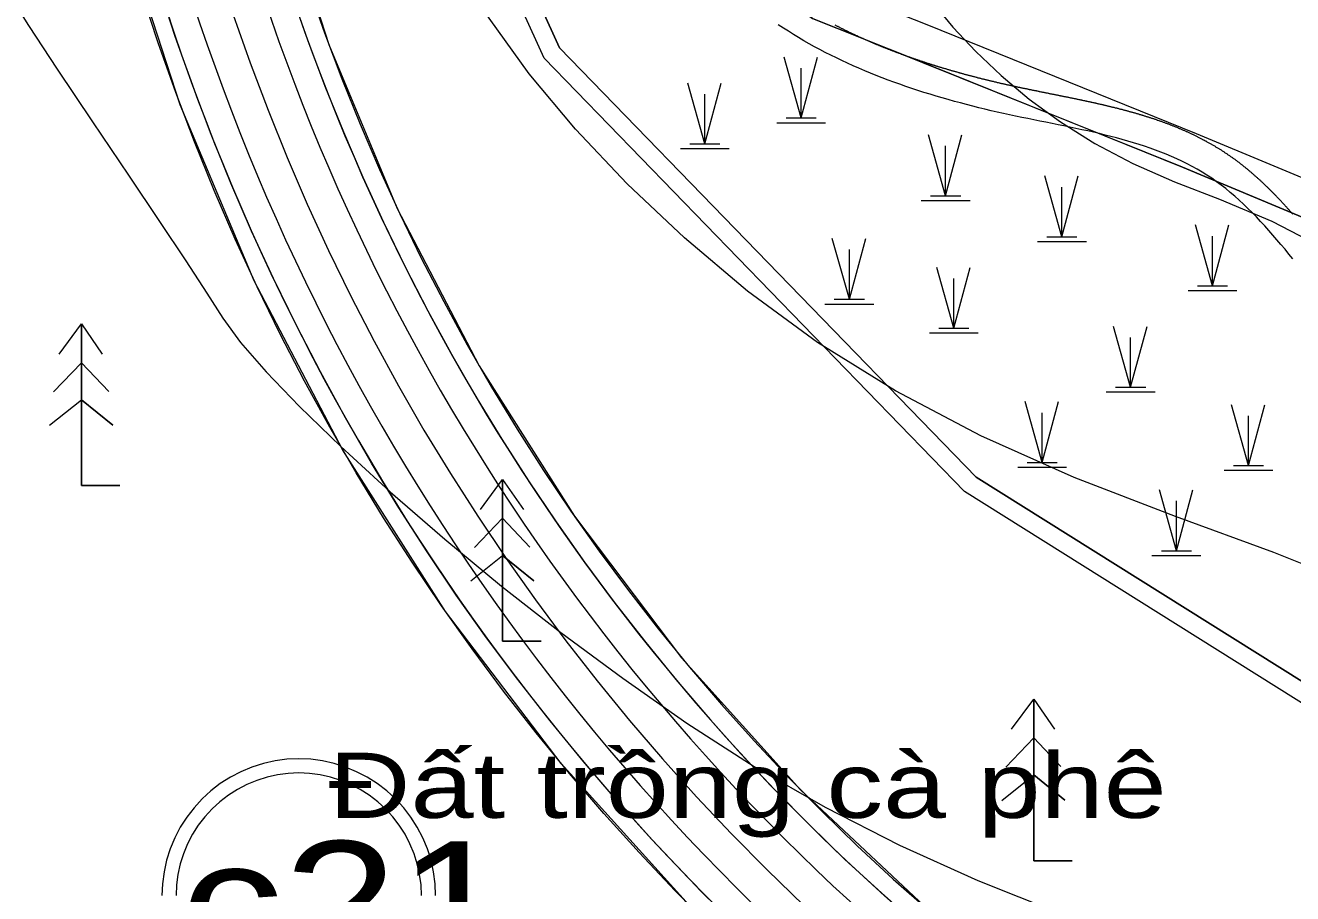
# Model space of a CAD drawing. Header units: metres. Extents: x 532950 to 537618, y 1849954 to 1853119.
# Drawn here: x 534419.4 to 534557.8, y 1851312.8 to 1851407.7 of the extents above; entities that cross this region are included whole.
import ezdxf

# ---------------------------------------------------------------- set-up
doc = ezdxf.new("R2010")
doc.units = ezdxf.units.M
doc.header["$LTSCALE"] = 3.1
for name, color, linetype, lineweight in [('11', 7, 'Continuous', 13), ('12', 7, 'Continuous', 13), ('26', 7, 'Continuous', 13), ('29', 7, 'Continuous', 13), ('4', 7, 'Continuous', 13), ('45', 7, 'Continuous', 13), ('52', 7, 'Continuous', 13), ('53', 7, 'Continuous', 13), ('55', 7, 'Continuous', 13), ('58', 7, 'Continuous', 13), ('9', 7, 'Continuous', 13)]:
    doc.layers.add(name, color=color, linetype=linetype, lineweight=lineweight)

msp = doc.modelspace()

# ---------------------------------------------------------------- linework, layer by layer
at = {"layer": '11'}
msp.add_lwpolyline([(534442.09, 1851408.87), (534443.93, 1851403.63), (534445.9, 1851398.43), (534447.98, 1851393.27), (534450.18, 1851388.17), (534452.49, 1851383.12), (534454.93, 1851378.12), (534457.48, 1851373.19), (534460.14, 1851368.31), (534462.92, 1851363.49), (534465.81, 1851358.75), (534468.8, 1851354.07), (534471.91, 1851349.46), (534475.12, 1851344.92), (534478.43, 1851340.46), (534481.85, 1851336.08), (534485.37, 1851331.77), (534488.99, 1851327.56), (534492.7, 1851323.42), (534496.51, 1851319.37), (534500.41, 1851315.42), (534504.4, 1851311.55)], dxfattribs=at)
at = {"layer": '12'}
for points in [[(534583.67, 1851318.06), (534521.97, 1851356.78), (534476.05, 1851404.12), (534454.42, 1851451.68)], [(534583.67, 1851318.06), (534521.97, 1851356.78), (534476.05, 1851404.12), (534454.42, 1851451.68)], [(534446.57, 1851424.1), (534452.52, 1851405.62), (534460.01, 1851387.71), (534468.97, 1851370.49), (534479.35, 1851354.08), (534491.07, 1851338.61), (534504.05, 1851324.17), (534518.2, 1851310.88)], [(534450.3, 1851411.94), (534452.06, 1851406.88), (534453.95, 1851401.87), (534455.95, 1851396.9), (534458.06, 1851391.97), (534460.29, 1851387.1), (534462.63, 1851382.28), (534465.08, 1851377.52), (534467.65, 1851372.82), (534470.32, 1851368.17), (534473.09, 1851363.59), (534475.98, 1851359.08), (534478.96, 1851354.63), (534482.05, 1851350.26), (534485.25, 1851345.95), (534488.54, 1851341.73), (534491.92, 1851337.58), (534495.41, 1851333.51), (534498.98, 1851329.52), (534502.65, 1851325.61), (534506.41, 1851321.8), (534510.25, 1851318.07), (534514.18, 1851314.43), (534518.2, 1851310.88)]]:
    msp.add_lwpolyline(points, dxfattribs=at)
at = {"layer": '26'}
for points in [[(534511.08, 1851406.17), (534511.01, 1851406.2), (534510.95, 1851406.23), (534510.88, 1851406.26), (534510.82, 1851406.28), (534510.75, 1851406.31), (534510.69, 1851406.34), (534510.62, 1851406.37), (534510.56, 1851406.4), (534510.49, 1851406.43), (534510.43, 1851406.46), (534510.36, 1851406.49), (534510.3, 1851406.52), (534510.23, 1851406.55), (534510.17, 1851406.58), (534510.11, 1851406.61), (534510.04, 1851406.64), (534509.98, 1851406.67), (534509.91, 1851406.7), (534509.85, 1851406.73), (534509.79, 1851406.76), (534509.72, 1851406.79), (534509.66, 1851406.82), (534509.59, 1851406.85), (534509.53, 1851406.88), (534509.47, 1851406.91), (534509.4, 1851406.94), (534509.34, 1851406.97), (534509.28, 1851407.01), (534509.21, 1851407.04), (534509.15, 1851407.07), (534509.09, 1851407.1), (534509.02, 1851407.13), (534508.96, 1851407.16), (534508.9, 1851407.19), (534508.83, 1851407.22), (534508.77, 1851407.25), (534508.71, 1851407.29), (534508.64, 1851407.32), (534508.58, 1851407.35), (534508.52, 1851407.38), (534508.46, 1851407.41), (534508.39, 1851407.44), (534508.33, 1851407.48), (534508.27, 1851407.51), (534508.21, 1851407.54), (534508.15, 1851407.57), (534508.08, 1851407.6), (534508.02, 1851407.64), (534507.96, 1851407.67), (534507.9, 1851407.7), (534507.84, 1851407.73)], [(534517.86, 1851403.58), (534517.79, 1851403.61), (534517.72, 1851403.63), (534517.65, 1851403.65), (534517.58, 1851403.68), (534517.51, 1851403.7), (534517.44, 1851403.72), (534517.38, 1851403.75), (534517.31, 1851403.77), (534517.24, 1851403.79), (534517.17, 1851403.81), (534517.1, 1851403.84), (534517.03, 1851403.86), (534516.96, 1851403.89), (534516.89, 1851403.91), (534516.82, 1851403.93), (534516.75, 1851403.96), (534516.68, 1851403.98), (534516.61, 1851404), (534516.54, 1851404.03), (534516.47, 1851404.05), (534516.4, 1851404.08), (534516.33, 1851404.1), (534516.26, 1851404.12), (534516.19, 1851404.15), (534516.13, 1851404.17), (534516.06, 1851404.2), (534515.99, 1851404.22), (534515.92, 1851404.25), (534515.85, 1851404.27), (534515.78, 1851404.29), (534515.71, 1851404.32), (534515.64, 1851404.34), (534515.57, 1851404.37), (534515.51, 1851404.39), (534515.44, 1851404.42), (534515.37, 1851404.44), (534515.3, 1851404.47), (534515.23, 1851404.49), (534515.16, 1851404.52), (534515.09, 1851404.54), (534515.03, 1851404.57), (534514.96, 1851404.59), (534514.89, 1851404.62), (534514.82, 1851404.64), (534514.75, 1851404.67), (534514.68, 1851404.7), (534514.62, 1851404.72), (534514.55, 1851404.75), (534514.48, 1851404.77), (534514.41, 1851404.8), (534514.34, 1851404.82), (534514.28, 1851404.85), (534514.21, 1851404.88), (534514.14, 1851404.9), (534514.07, 1851404.93), (534514.01, 1851404.95), (534513.94, 1851404.98), (534513.87, 1851405.01), (534513.8, 1851405.03), (534513.73, 1851405.06), (534513.67, 1851405.09), (534513.6, 1851405.11), (534513.53, 1851405.14), (534513.47, 1851405.17), (534513.4, 1851405.19), (534513.33, 1851405.22), (534513.26, 1851405.25), (534513.2, 1851405.27), (534513.13, 1851405.3), (534513.06, 1851405.33), (534513, 1851405.35), (534512.93, 1851405.38), (534512.86, 1851405.41), (534512.79, 1851405.44), (534512.73, 1851405.46), (534512.66, 1851405.49), (534512.59, 1851405.52), (534512.53, 1851405.55), (534512.46, 1851405.57), (534512.4, 1851405.6), (534512.33, 1851405.63), (534512.26, 1851405.66), (534512.2, 1851405.68), (534512.13, 1851405.71), (534512.06, 1851405.74), (534512, 1851405.77), (534511.93, 1851405.8), (534511.87, 1851405.83), (534511.8, 1851405.85), (534511.73, 1851405.88), (534511.67, 1851405.91), (534511.6, 1851405.94), (534511.54, 1851405.97), (534511.47, 1851406), (534511.4, 1851406.02), (534511.34, 1851406.05), (534511.27, 1851406.08), (534511.21, 1851406.11), (534511.14, 1851406.14), (534511.08, 1851406.17)], [(534524.98, 1851401.59), (534524.91, 1851401.61), (534524.83, 1851401.62), (534524.76, 1851401.64), (534524.69, 1851401.66), (534524.62, 1851401.68), (534524.55, 1851401.69), (534524.47, 1851401.71), (534524.4, 1851401.73), (534524.33, 1851401.75), (534524.26, 1851401.77), (534524.19, 1851401.78), (534524.12, 1851401.8), (534524.04, 1851401.82), (534523.97, 1851401.84), (534523.9, 1851401.85), (534523.83, 1851401.87), (534523.76, 1851401.89), (534523.69, 1851401.91), (534523.61, 1851401.93), (534523.54, 1851401.95), (534523.47, 1851401.96), (534523.4, 1851401.98), (534523.33, 1851402), (534523.26, 1851402.02), (534523.18, 1851402.04), (534523.11, 1851402.06), (534523.04, 1851402.07), (534522.97, 1851402.09), (534522.9, 1851402.11), (534522.83, 1851402.13), (534522.75, 1851402.15), (534522.68, 1851402.17), (534522.61, 1851402.19), (534522.54, 1851402.21), (534522.47, 1851402.23), (534522.4, 1851402.24), (534522.33, 1851402.26), (534522.25, 1851402.28), (534522.18, 1851402.3), (534522.11, 1851402.32), (534522.04, 1851402.34), (534521.97, 1851402.36), (534521.9, 1851402.38), (534521.83, 1851402.4), (534521.75, 1851402.42), (534521.68, 1851402.44), (534521.61, 1851402.46), (534521.54, 1851402.48), (534521.47, 1851402.5), (534521.4, 1851402.52), (534521.33, 1851402.54), (534521.26, 1851402.56), (534521.18, 1851402.58), (534521.11, 1851402.6), (534521.04, 1851402.62), (534520.97, 1851402.64), (534520.9, 1851402.66), (534520.83, 1851402.68), (534520.76, 1851402.7), (534520.69, 1851402.72), (534520.62, 1851402.74), (534520.54, 1851402.76), (534520.47, 1851402.78), (534520.4, 1851402.8), (534520.33, 1851402.82), (534520.26, 1851402.84), (534520.19, 1851402.86), (534520.12, 1851402.88), (534520.05, 1851402.91), (534519.98, 1851402.93), (534519.91, 1851402.95), (534519.84, 1851402.97), (534519.76, 1851402.99), (534519.69, 1851403.01), (534519.62, 1851403.03), (534519.55, 1851403.05), (534519.48, 1851403.08), (534519.41, 1851403.1), (534519.34, 1851403.12), (534519.27, 1851403.14), (534519.2, 1851403.16), (534519.13, 1851403.18), (534519.06, 1851403.21), (534518.99, 1851403.23), (534518.92, 1851403.25), (534518.85, 1851403.27), (534518.78, 1851403.29), (534518.71, 1851403.31), (534518.64, 1851403.34), (534518.57, 1851403.36), (534518.5, 1851403.38), (534518.43, 1851403.4), (534518.35, 1851403.43), (534518.28, 1851403.45), (534518.21, 1851403.47), (534518.14, 1851403.49), (534518.07, 1851403.52), (534518, 1851403.54), (534517.93, 1851403.56), (534517.86, 1851403.58)], [(534532.21, 1851400.05), (534532.13, 1851400.07), (534532.06, 1851400.08), (534531.99, 1851400.1), (534531.92, 1851400.11), (534531.84, 1851400.13), (534531.77, 1851400.14), (534531.7, 1851400.15), (534531.62, 1851400.17), (534531.55, 1851400.18), (534531.48, 1851400.2), (534531.41, 1851400.21), (534531.33, 1851400.23), (534531.26, 1851400.24), (534531.19, 1851400.26), (534531.12, 1851400.27), (534531.04, 1851400.29), (534530.97, 1851400.3), (534530.9, 1851400.32), (534530.82, 1851400.33), (534530.75, 1851400.34), (534530.68, 1851400.36), (534530.61, 1851400.37), (534530.53, 1851400.39), (534530.46, 1851400.4), (534530.39, 1851400.42), (534530.32, 1851400.43), (534530.24, 1851400.45), (534530.17, 1851400.46), (534530.1, 1851400.48), (534530.03, 1851400.49), (534529.95, 1851400.51), (534529.88, 1851400.52), (534529.81, 1851400.54), (534529.73, 1851400.55), (534529.66, 1851400.56), (534529.59, 1851400.58), (534529.52, 1851400.59), (534529.44, 1851400.61), (534529.37, 1851400.62), (534529.3, 1851400.64), (534529.23, 1851400.65), (534529.15, 1851400.67), (534529.08, 1851400.68), (534529.01, 1851400.7), (534528.94, 1851400.71), (534528.87, 1851400.73), (534528.79, 1851400.74), (534528.72, 1851400.76), (534528.65, 1851400.77), (534528.58, 1851400.79), (534528.5, 1851400.8), (534528.43, 1851400.82), (534528.36, 1851400.83), (534528.29, 1851400.85), (534528.21, 1851400.86), (534528.14, 1851400.88), (534528.07, 1851400.9), (534528, 1851400.91), (534527.93, 1851400.93), (534527.85, 1851400.94), (534527.78, 1851400.96), (534527.71, 1851400.97), (534527.64, 1851400.99), (534527.56, 1851401), (534527.49, 1851401.02), (534527.42, 1851401.03), (534527.35, 1851401.05), (534527.28, 1851401.07), (534527.2, 1851401.08), (534527.13, 1851401.1), (534527.06, 1851401.11), (534526.99, 1851401.13), (534526.92, 1851401.14), (534526.84, 1851401.16), (534526.77, 1851401.18), (534526.7, 1851401.19), (534526.63, 1851401.21), (534526.56, 1851401.22), (534526.48, 1851401.24), (534526.41, 1851401.26), (534526.34, 1851401.27), (534526.27, 1851401.29), (534526.2, 1851401.31), (534526.13, 1851401.32), (534526.05, 1851401.34), (534525.98, 1851401.35), (534525.91, 1851401.37), (534525.84, 1851401.39), (534525.77, 1851401.4), (534525.69, 1851401.42), (534525.62, 1851401.44), (534525.55, 1851401.45), (534525.48, 1851401.47), (534525.41, 1851401.49), (534525.34, 1851401.5), (534525.26, 1851401.52), (534525.19, 1851401.54), (534525.12, 1851401.56), (534525.05, 1851401.57), (534524.98, 1851401.59)], [(534539.48, 1851398.42), (534539.41, 1851398.44), (534539.33, 1851398.46), (534539.26, 1851398.48), (534539.19, 1851398.5), (534539.12, 1851398.52), (534539.04, 1851398.53), (534538.97, 1851398.55), (534538.9, 1851398.57), (534538.83, 1851398.59), (534538.75, 1851398.61), (534538.68, 1851398.63), (534538.61, 1851398.65), (534538.54, 1851398.66), (534538.46, 1851398.68), (534538.39, 1851398.7), (534538.32, 1851398.72), (534538.25, 1851398.74), (534538.18, 1851398.75), (534538.1, 1851398.77), (534538.03, 1851398.79), (534537.96, 1851398.81), (534537.88, 1851398.82), (534537.81, 1851398.84), (534537.74, 1851398.86), (534537.67, 1851398.88), (534537.59, 1851398.89), (534537.52, 1851398.91), (534537.45, 1851398.93), (534537.38, 1851398.95), (534537.3, 1851398.96), (534537.23, 1851398.98), (534537.16, 1851399), (534537.09, 1851399.01), (534537.01, 1851399.03), (534536.94, 1851399.05), (534536.87, 1851399.06), (534536.8, 1851399.08), (534536.72, 1851399.1), (534536.65, 1851399.11), (534536.58, 1851399.13), (534536.5, 1851399.15), (534536.43, 1851399.16), (534536.36, 1851399.18), (534536.29, 1851399.2), (534536.21, 1851399.21), (534536.14, 1851399.23), (534536.07, 1851399.25), (534536, 1851399.26), (534535.92, 1851399.28), (534535.85, 1851399.29), (534535.78, 1851399.31), (534535.7, 1851399.33), (534535.63, 1851399.34), (534535.56, 1851399.36), (534535.49, 1851399.37), (534535.41, 1851399.39), (534535.34, 1851399.4), (534535.27, 1851399.42), (534535.19, 1851399.44), (534535.12, 1851399.45), (534535.05, 1851399.47), (534534.98, 1851399.48), (534534.9, 1851399.5), (534534.83, 1851399.51), (534534.76, 1851399.53), (534534.68, 1851399.54), (534534.61, 1851399.56), (534534.54, 1851399.57), (534534.47, 1851399.59), (534534.39, 1851399.6), (534534.32, 1851399.62), (534534.25, 1851399.64), (534534.17, 1851399.65), (534534.1, 1851399.67), (534534.03, 1851399.68), (534533.96, 1851399.7), (534533.88, 1851399.71), (534533.81, 1851399.73), (534533.74, 1851399.74), (534533.66, 1851399.76), (534533.59, 1851399.77), (534533.52, 1851399.79), (534533.45, 1851399.8), (534533.37, 1851399.82), (534533.3, 1851399.83), (534533.23, 1851399.85), (534533.15, 1851399.86), (534533.08, 1851399.88), (534533.01, 1851399.89), (534532.94, 1851399.9), (534532.86, 1851399.92), (534532.79, 1851399.93), (534532.72, 1851399.95), (534532.64, 1851399.96), (534532.57, 1851399.98), (534532.5, 1851399.99), (534532.43, 1851400.01), (534532.35, 1851400.02), (534532.28, 1851400.04), (534532.21, 1851400.05)], [(534546.57, 1851395.93), (534546.5, 1851395.96), (534546.43, 1851395.99), (534546.36, 1851396.03), (534546.29, 1851396.06), (534546.22, 1851396.09), (534546.16, 1851396.12), (534546.09, 1851396.15), (534546.02, 1851396.18), (534545.95, 1851396.21), (534545.88, 1851396.24), (534545.81, 1851396.27), (534545.74, 1851396.3), (534545.67, 1851396.33), (534545.6, 1851396.36), (534545.53, 1851396.39), (534545.46, 1851396.42), (534545.39, 1851396.45), (534545.32, 1851396.48), (534545.25, 1851396.51), (534545.18, 1851396.54), (534545.11, 1851396.57), (534545.04, 1851396.59), (534544.97, 1851396.62), (534544.9, 1851396.65), (534544.83, 1851396.68), (534544.76, 1851396.71), (534544.69, 1851396.74), (534544.62, 1851396.76), (534544.55, 1851396.79), (534544.48, 1851396.82), (534544.41, 1851396.84), (534544.34, 1851396.87), (534544.27, 1851396.9), (534544.2, 1851396.93), (534544.13, 1851396.95), (534544.05, 1851396.98), (534543.98, 1851397), (534543.91, 1851397.03), (534543.84, 1851397.06), (534543.77, 1851397.08), (534543.7, 1851397.11), (534543.63, 1851397.13), (534543.56, 1851397.16), (534543.49, 1851397.19), (534543.42, 1851397.21), (534543.35, 1851397.24), (534543.28, 1851397.26), (534543.21, 1851397.29), (534543.13, 1851397.31), (534543.06, 1851397.33), (534542.99, 1851397.36), (534542.92, 1851397.38), (534542.85, 1851397.41), (534542.78, 1851397.43), (534542.71, 1851397.46), (534542.64, 1851397.48), (534542.56, 1851397.5), (534542.49, 1851397.53), (534542.42, 1851397.55), (534542.35, 1851397.57), (534542.28, 1851397.6), (534542.21, 1851397.62), (534542.14, 1851397.64), (534542.07, 1851397.67), (534541.99, 1851397.69), (534541.92, 1851397.71), (534541.85, 1851397.73), (534541.78, 1851397.76), (534541.71, 1851397.78), (534541.64, 1851397.8), (534541.56, 1851397.82), (534541.49, 1851397.85), (534541.42, 1851397.87), (534541.35, 1851397.89), (534541.28, 1851397.91), (534541.21, 1851397.93), (534541.13, 1851397.95), (534541.06, 1851397.98), (534540.99, 1851398), (534540.92, 1851398.02), (534540.85, 1851398.04), (534540.77, 1851398.06), (534540.7, 1851398.08), (534540.63, 1851398.1), (534540.56, 1851398.12), (534540.49, 1851398.14), (534540.41, 1851398.16), (534540.34, 1851398.18), (534540.27, 1851398.2), (534540.2, 1851398.22), (534540.13, 1851398.24), (534540.05, 1851398.26), (534539.98, 1851398.28), (534539.91, 1851398.3), (534539.84, 1851398.32), (534539.77, 1851398.34), (534539.69, 1851398.36), (534539.62, 1851398.38), (534539.55, 1851398.4), (534539.48, 1851398.42)], [(534553.12, 1851391.77), (534553.06, 1851391.82), (534553, 1851391.87), (534552.94, 1851391.92), (534552.88, 1851391.97), (534552.82, 1851392.02), (534552.76, 1851392.07), (534552.7, 1851392.12), (534552.64, 1851392.17), (534552.58, 1851392.22), (534552.51, 1851392.27), (534552.45, 1851392.32), (534552.39, 1851392.37), (534552.33, 1851392.42), (534552.27, 1851392.46), (534552.2, 1851392.51), (534552.14, 1851392.56), (534552.08, 1851392.61), (534552.02, 1851392.66), (534551.96, 1851392.71), (534551.89, 1851392.75), (534551.83, 1851392.8), (534551.77, 1851392.85), (534551.7, 1851392.9), (534551.64, 1851392.94), (534551.58, 1851392.99), (534551.51, 1851393.04), (534551.45, 1851393.08), (534551.38, 1851393.13), (534551.32, 1851393.18), (534551.26, 1851393.22), (534551.19, 1851393.27), (534551.13, 1851393.31), (534551.06, 1851393.36), (534551, 1851393.4), (534550.93, 1851393.45), (534550.87, 1851393.49), (534550.8, 1851393.54), (534550.74, 1851393.58), (534550.67, 1851393.63), (534550.61, 1851393.67), (534550.54, 1851393.71), (534550.48, 1851393.76), (534550.41, 1851393.8), (534550.35, 1851393.84), (534550.28, 1851393.89), (534550.22, 1851393.93), (534550.15, 1851393.97), (534550.09, 1851394.01), (534550.02, 1851394.06), (534549.95, 1851394.1), (534549.89, 1851394.14), (534549.82, 1851394.18), (534549.76, 1851394.22), (534549.69, 1851394.26), (534549.62, 1851394.3), (534549.56, 1851394.34), (534549.49, 1851394.38), (534549.42, 1851394.42), (534549.36, 1851394.46), (534549.29, 1851394.5), (534549.22, 1851394.54), (534549.16, 1851394.58), (534549.09, 1851394.62), (534549.02, 1851394.66), (534548.96, 1851394.7), (534548.89, 1851394.74), (534548.82, 1851394.78), (534548.75, 1851394.81), (534548.69, 1851394.85), (534548.62, 1851394.89), (534548.55, 1851394.93), (534548.48, 1851394.96), (534548.42, 1851395), (534548.35, 1851395.04), (534548.28, 1851395.07), (534548.21, 1851395.11), (534548.15, 1851395.15), (534548.08, 1851395.18), (534548.01, 1851395.22), (534547.94, 1851395.25), (534547.87, 1851395.29), (534547.81, 1851395.33), (534547.74, 1851395.36), (534547.67, 1851395.4), (534547.6, 1851395.43), (534547.53, 1851395.46), (534547.46, 1851395.5), (534547.4, 1851395.53), (534547.33, 1851395.57), (534547.26, 1851395.6), (534547.19, 1851395.64), (534547.12, 1851395.67), (534547.05, 1851395.7), (534546.98, 1851395.74), (534546.92, 1851395.77), (534546.85, 1851395.8), (534546.78, 1851395.83), (534546.71, 1851395.87), (534546.64, 1851395.9), (534546.57, 1851395.93)], [(534557.82, 1851387.07), (534557.77, 1851387.13), (534557.72, 1851387.19), (534557.67, 1851387.25), (534557.62, 1851387.31), (534557.57, 1851387.36), (534557.51, 1851387.42), (534557.46, 1851387.48), (534557.41, 1851387.54), (534557.36, 1851387.6), (534557.31, 1851387.65), (534557.25, 1851387.71), (534557.2, 1851387.77), (534557.15, 1851387.83), (534557.1, 1851387.89), (534557.04, 1851387.94), (534556.99, 1851388), (534556.94, 1851388.06), (534556.89, 1851388.12), (534556.83, 1851388.17), (534556.78, 1851388.23), (534556.73, 1851388.29), (534556.67, 1851388.35), (534556.62, 1851388.4), (534556.57, 1851388.46), (534556.51, 1851388.52), (534556.46, 1851388.57), (534556.41, 1851388.63), (534556.35, 1851388.69), (534556.3, 1851388.74), (534556.25, 1851388.8), (534556.19, 1851388.86), (534556.14, 1851388.91), (534556.08, 1851388.97), (534556.03, 1851389.03), (534555.97, 1851389.08), (534555.92, 1851389.14), (534555.87, 1851389.2), (534555.81, 1851389.25), (534555.76, 1851389.31), (534555.7, 1851389.36), (534555.65, 1851389.42), (534555.59, 1851389.47), (534555.54, 1851389.53), (534555.48, 1851389.59), (534555.43, 1851389.64), (534555.37, 1851389.7), (534555.31, 1851389.75), (534555.26, 1851389.81), (534555.2, 1851389.86), (534555.15, 1851389.92), (534555.09, 1851389.97), (534555.04, 1851390.03), (534554.98, 1851390.08), (534554.92, 1851390.14), (534554.87, 1851390.19), (534554.81, 1851390.24), (534554.75, 1851390.3), (534554.7, 1851390.35), (534554.64, 1851390.41), (534554.58, 1851390.46), (534554.53, 1851390.51), (534554.47, 1851390.57), (534554.41, 1851390.62), (534554.35, 1851390.67), (534554.3, 1851390.73), (534554.24, 1851390.78), (534554.18, 1851390.83), (534554.12, 1851390.89), (534554.07, 1851390.94), (534554.01, 1851390.99), (534553.95, 1851391.05), (534553.89, 1851391.1), (534553.83, 1851391.15), (534553.77, 1851391.2), (534553.72, 1851391.25), (534553.66, 1851391.31), (534553.6, 1851391.36), (534553.54, 1851391.41), (534553.48, 1851391.46), (534553.42, 1851391.51), (534553.36, 1851391.56), (534553.3, 1851391.62), (534553.24, 1851391.67), (534553.18, 1851391.72), (534553.12, 1851391.77)]]:
    msp.add_lwpolyline(points, dxfattribs=at)
at = {"layer": '29'}
for points in [[(534491.88, 1851311.58), (534477.9, 1851327.07), (534465.26, 1851343.68), (534454.07, 1851361.29), (534444.39, 1851379.78), (534436.31, 1851399.02), (534429.86, 1851418.87), (534425.11, 1851439.19), (534416.18, 1851473.56)], [(534494.42, 1851309.04), (534490.37, 1851313.13), (534486.42, 1851317.32), (534482.57, 1851321.6), (534478.82, 1851325.97), (534475.17, 1851330.42), (534471.62, 1851334.96), (534468.18, 1851339.58), (534464.85, 1851344.27), (534461.63, 1851349.05), (534458.52, 1851353.89), (534455.52, 1851358.81), (534452.64, 1851363.79), (534449.88, 1851368.85), (534447.23, 1851373.96), (534444.7, 1851379.13), (534442.29, 1851384.36), (534440.01, 1851389.65), (534437.85, 1851394.99), (534435.81, 1851400.37), (534433.9, 1851405.8), (534432.11, 1851411.28)]]:
    msp.add_lwpolyline(points, dxfattribs=at)
at = {"layer": '4'}
for points in [[(534511.08, 1851406.17), (534511.01, 1851406.2), (534510.95, 1851406.23), (534510.88, 1851406.26), (534510.82, 1851406.28), (534510.75, 1851406.31), (534510.69, 1851406.34), (534510.62, 1851406.37), (534510.56, 1851406.4), (534510.49, 1851406.43), (534510.43, 1851406.46), (534510.36, 1851406.49), (534510.3, 1851406.52), (534510.23, 1851406.55), (534510.17, 1851406.58), (534510.11, 1851406.61), (534510.04, 1851406.64), (534509.98, 1851406.67), (534509.91, 1851406.7), (534509.85, 1851406.73), (534509.79, 1851406.76), (534509.72, 1851406.79), (534509.66, 1851406.82), (534509.59, 1851406.85), (534509.53, 1851406.88), (534509.47, 1851406.91), (534509.4, 1851406.94), (534509.34, 1851406.97), (534509.28, 1851407.01), (534509.21, 1851407.04), (534509.15, 1851407.07), (534509.09, 1851407.1), (534509.02, 1851407.13), (534508.96, 1851407.16), (534508.9, 1851407.19), (534508.83, 1851407.22), (534508.77, 1851407.25), (534508.71, 1851407.29), (534508.64, 1851407.32), (534508.58, 1851407.35), (534508.52, 1851407.38), (534508.46, 1851407.41), (534508.39, 1851407.44), (534508.33, 1851407.48), (534508.27, 1851407.51), (534508.21, 1851407.54), (534508.15, 1851407.57), (534508.08, 1851407.6), (534508.02, 1851407.64), (534507.96, 1851407.67), (534507.9, 1851407.7), (534507.84, 1851407.73)], [(534517.86, 1851403.58), (534517.79, 1851403.61), (534517.72, 1851403.63), (534517.65, 1851403.65), (534517.58, 1851403.68), (534517.51, 1851403.7), (534517.44, 1851403.72), (534517.38, 1851403.75), (534517.31, 1851403.77), (534517.24, 1851403.79), (534517.17, 1851403.81), (534517.1, 1851403.84), (534517.03, 1851403.86), (534516.96, 1851403.89), (534516.89, 1851403.91), (534516.82, 1851403.93), (534516.75, 1851403.96), (534516.68, 1851403.98), (534516.61, 1851404), (534516.54, 1851404.03), (534516.47, 1851404.05), (534516.4, 1851404.08), (534516.33, 1851404.1), (534516.26, 1851404.12), (534516.19, 1851404.15), (534516.13, 1851404.17), (534516.06, 1851404.2), (534515.99, 1851404.22), (534515.92, 1851404.25), (534515.85, 1851404.27), (534515.78, 1851404.29), (534515.71, 1851404.32), (534515.64, 1851404.34), (534515.57, 1851404.37), (534515.51, 1851404.39), (534515.44, 1851404.42), (534515.37, 1851404.44), (534515.3, 1851404.47), (534515.23, 1851404.49), (534515.16, 1851404.52), (534515.09, 1851404.54), (534515.03, 1851404.57), (534514.96, 1851404.59), (534514.89, 1851404.62), (534514.82, 1851404.64), (534514.75, 1851404.67), (534514.68, 1851404.7), (534514.62, 1851404.72), (534514.55, 1851404.75), (534514.48, 1851404.77), (534514.41, 1851404.8), (534514.34, 1851404.82), (534514.28, 1851404.85), (534514.21, 1851404.88), (534514.14, 1851404.9), (534514.07, 1851404.93), (534514.01, 1851404.95), (534513.94, 1851404.98), (534513.87, 1851405.01), (534513.8, 1851405.03), (534513.73, 1851405.06), (534513.67, 1851405.09), (534513.6, 1851405.11), (534513.53, 1851405.14), (534513.47, 1851405.17), (534513.4, 1851405.19), (534513.33, 1851405.22), (534513.26, 1851405.25), (534513.2, 1851405.27), (534513.13, 1851405.3), (534513.06, 1851405.33), (534513, 1851405.35), (534512.93, 1851405.38), (534512.86, 1851405.41), (534512.79, 1851405.44), (534512.73, 1851405.46), (534512.66, 1851405.49), (534512.59, 1851405.52), (534512.53, 1851405.55), (534512.46, 1851405.57), (534512.4, 1851405.6), (534512.33, 1851405.63), (534512.26, 1851405.66), (534512.2, 1851405.68), (534512.13, 1851405.71), (534512.06, 1851405.74), (534512, 1851405.77), (534511.93, 1851405.8), (534511.87, 1851405.83), (534511.8, 1851405.85), (534511.73, 1851405.88), (534511.67, 1851405.91), (534511.6, 1851405.94), (534511.54, 1851405.97), (534511.47, 1851406), (534511.4, 1851406.02), (534511.34, 1851406.05), (534511.27, 1851406.08), (534511.21, 1851406.11), (534511.14, 1851406.14), (534511.08, 1851406.17)], [(534524.98, 1851401.59), (534524.91, 1851401.61), (534524.83, 1851401.62), (534524.76, 1851401.64), (534524.69, 1851401.66), (534524.62, 1851401.68), (534524.55, 1851401.69), (534524.47, 1851401.71), (534524.4, 1851401.73), (534524.33, 1851401.75), (534524.26, 1851401.77), (534524.19, 1851401.78), (534524.12, 1851401.8), (534524.04, 1851401.82), (534523.97, 1851401.84), (534523.9, 1851401.85), (534523.83, 1851401.87), (534523.76, 1851401.89), (534523.69, 1851401.91), (534523.61, 1851401.93), (534523.54, 1851401.95), (534523.47, 1851401.96), (534523.4, 1851401.98), (534523.33, 1851402), (534523.26, 1851402.02), (534523.18, 1851402.04), (534523.11, 1851402.06), (534523.04, 1851402.07), (534522.97, 1851402.09), (534522.9, 1851402.11), (534522.83, 1851402.13), (534522.75, 1851402.15), (534522.68, 1851402.17), (534522.61, 1851402.19), (534522.54, 1851402.21), (534522.47, 1851402.23), (534522.4, 1851402.24), (534522.33, 1851402.26), (534522.25, 1851402.28), (534522.18, 1851402.3), (534522.11, 1851402.32), (534522.04, 1851402.34), (534521.97, 1851402.36), (534521.9, 1851402.38), (534521.83, 1851402.4), (534521.75, 1851402.42), (534521.68, 1851402.44), (534521.61, 1851402.46), (534521.54, 1851402.48), (534521.47, 1851402.5), (534521.4, 1851402.52), (534521.33, 1851402.54), (534521.26, 1851402.56), (534521.18, 1851402.58), (534521.11, 1851402.6), (534521.04, 1851402.62), (534520.97, 1851402.64), (534520.9, 1851402.66), (534520.83, 1851402.68), (534520.76, 1851402.7), (534520.69, 1851402.72), (534520.62, 1851402.74), (534520.54, 1851402.76), (534520.47, 1851402.78), (534520.4, 1851402.8), (534520.33, 1851402.82), (534520.26, 1851402.84), (534520.19, 1851402.86), (534520.12, 1851402.88), (534520.05, 1851402.91), (534519.98, 1851402.93), (534519.91, 1851402.95), (534519.84, 1851402.97), (534519.76, 1851402.99), (534519.69, 1851403.01), (534519.62, 1851403.03), (534519.55, 1851403.05), (534519.48, 1851403.08), (534519.41, 1851403.1), (534519.34, 1851403.12), (534519.27, 1851403.14), (534519.2, 1851403.16), (534519.13, 1851403.18), (534519.06, 1851403.21), (534518.99, 1851403.23), (534518.92, 1851403.25), (534518.85, 1851403.27), (534518.78, 1851403.29), (534518.71, 1851403.31), (534518.64, 1851403.34), (534518.57, 1851403.36), (534518.5, 1851403.38), (534518.43, 1851403.4), (534518.35, 1851403.43), (534518.28, 1851403.45), (534518.21, 1851403.47), (534518.14, 1851403.49), (534518.07, 1851403.52), (534518, 1851403.54), (534517.93, 1851403.56), (534517.86, 1851403.58)], [(534532.21, 1851400.05), (534532.13, 1851400.07), (534532.06, 1851400.08), (534531.99, 1851400.1), (534531.92, 1851400.11), (534531.84, 1851400.13), (534531.77, 1851400.14), (534531.7, 1851400.15), (534531.62, 1851400.17), (534531.55, 1851400.18), (534531.48, 1851400.2), (534531.41, 1851400.21), (534531.33, 1851400.23), (534531.26, 1851400.24), (534531.19, 1851400.26), (534531.12, 1851400.27), (534531.04, 1851400.29), (534530.97, 1851400.3), (534530.9, 1851400.32), (534530.82, 1851400.33), (534530.75, 1851400.34), (534530.68, 1851400.36), (534530.61, 1851400.37), (534530.53, 1851400.39), (534530.46, 1851400.4), (534530.39, 1851400.42), (534530.32, 1851400.43), (534530.24, 1851400.45), (534530.17, 1851400.46), (534530.1, 1851400.48), (534530.03, 1851400.49), (534529.95, 1851400.51), (534529.88, 1851400.52), (534529.81, 1851400.54), (534529.73, 1851400.55), (534529.66, 1851400.56), (534529.59, 1851400.58), (534529.52, 1851400.59), (534529.44, 1851400.61), (534529.37, 1851400.62), (534529.3, 1851400.64), (534529.23, 1851400.65), (534529.15, 1851400.67), (534529.08, 1851400.68), (534529.01, 1851400.7), (534528.94, 1851400.71), (534528.87, 1851400.73), (534528.79, 1851400.74), (534528.72, 1851400.76), (534528.65, 1851400.77), (534528.58, 1851400.79), (534528.5, 1851400.8), (534528.43, 1851400.82), (534528.36, 1851400.83), (534528.29, 1851400.85), (534528.21, 1851400.86), (534528.14, 1851400.88), (534528.07, 1851400.9), (534528, 1851400.91), (534527.93, 1851400.93), (534527.85, 1851400.94), (534527.78, 1851400.96), (534527.71, 1851400.97), (534527.64, 1851400.99), (534527.56, 1851401), (534527.49, 1851401.02), (534527.42, 1851401.03), (534527.35, 1851401.05), (534527.28, 1851401.07), (534527.2, 1851401.08), (534527.13, 1851401.1), (534527.06, 1851401.11), (534526.99, 1851401.13), (534526.92, 1851401.14), (534526.84, 1851401.16), (534526.77, 1851401.18), (534526.7, 1851401.19), (534526.63, 1851401.21), (534526.56, 1851401.22), (534526.48, 1851401.24), (534526.41, 1851401.26), (534526.34, 1851401.27), (534526.27, 1851401.29), (534526.2, 1851401.31), (534526.13, 1851401.32), (534526.05, 1851401.34), (534525.98, 1851401.35), (534525.91, 1851401.37), (534525.84, 1851401.39), (534525.77, 1851401.4), (534525.69, 1851401.42), (534525.62, 1851401.44), (534525.55, 1851401.45), (534525.48, 1851401.47), (534525.41, 1851401.49), (534525.34, 1851401.5), (534525.26, 1851401.52), (534525.19, 1851401.54), (534525.12, 1851401.56), (534525.05, 1851401.57), (534524.98, 1851401.59)], [(534539.48, 1851398.42), (534539.41, 1851398.44), (534539.33, 1851398.46), (534539.26, 1851398.48), (534539.19, 1851398.5), (534539.12, 1851398.52), (534539.04, 1851398.53), (534538.97, 1851398.55), (534538.9, 1851398.57), (534538.83, 1851398.59), (534538.75, 1851398.61), (534538.68, 1851398.63), (534538.61, 1851398.65), (534538.54, 1851398.66), (534538.46, 1851398.68), (534538.39, 1851398.7), (534538.32, 1851398.72), (534538.25, 1851398.74), (534538.18, 1851398.75), (534538.1, 1851398.77), (534538.03, 1851398.79), (534537.96, 1851398.81), (534537.88, 1851398.82), (534537.81, 1851398.84), (534537.74, 1851398.86), (534537.67, 1851398.88), (534537.59, 1851398.89), (534537.52, 1851398.91), (534537.45, 1851398.93), (534537.38, 1851398.95), (534537.3, 1851398.96), (534537.23, 1851398.98), (534537.16, 1851399), (534537.09, 1851399.01), (534537.01, 1851399.03), (534536.94, 1851399.05), (534536.87, 1851399.06), (534536.8, 1851399.08), (534536.72, 1851399.1), (534536.65, 1851399.11), (534536.58, 1851399.13), (534536.5, 1851399.15), (534536.43, 1851399.16), (534536.36, 1851399.18), (534536.29, 1851399.2), (534536.21, 1851399.21), (534536.14, 1851399.23), (534536.07, 1851399.25), (534536, 1851399.26), (534535.92, 1851399.28), (534535.85, 1851399.29), (534535.78, 1851399.31), (534535.7, 1851399.33), (534535.63, 1851399.34), (534535.56, 1851399.36), (534535.49, 1851399.37), (534535.41, 1851399.39), (534535.34, 1851399.4), (534535.27, 1851399.42), (534535.19, 1851399.44), (534535.12, 1851399.45), (534535.05, 1851399.47), (534534.98, 1851399.48), (534534.9, 1851399.5), (534534.83, 1851399.51), (534534.76, 1851399.53), (534534.68, 1851399.54), (534534.61, 1851399.56), (534534.54, 1851399.57), (534534.47, 1851399.59), (534534.39, 1851399.6), (534534.32, 1851399.62), (534534.25, 1851399.64), (534534.17, 1851399.65), (534534.1, 1851399.67), (534534.03, 1851399.68), (534533.96, 1851399.7), (534533.88, 1851399.71), (534533.81, 1851399.73), (534533.74, 1851399.74), (534533.66, 1851399.76), (534533.59, 1851399.77), (534533.52, 1851399.79), (534533.45, 1851399.8), (534533.37, 1851399.82), (534533.3, 1851399.83), (534533.23, 1851399.85), (534533.15, 1851399.86), (534533.08, 1851399.88), (534533.01, 1851399.89), (534532.94, 1851399.9), (534532.86, 1851399.92), (534532.79, 1851399.93), (534532.72, 1851399.95), (534532.64, 1851399.96), (534532.57, 1851399.98), (534532.5, 1851399.99), (534532.43, 1851400.01), (534532.35, 1851400.02), (534532.28, 1851400.04), (534532.21, 1851400.05)], [(534546.57, 1851395.93), (534546.5, 1851395.96), (534546.43, 1851395.99), (534546.36, 1851396.03), (534546.29, 1851396.06), (534546.22, 1851396.09), (534546.16, 1851396.12), (534546.09, 1851396.15), (534546.02, 1851396.18), (534545.95, 1851396.21), (534545.88, 1851396.24), (534545.81, 1851396.27), (534545.74, 1851396.3), (534545.67, 1851396.33), (534545.6, 1851396.36), (534545.53, 1851396.39), (534545.46, 1851396.42), (534545.39, 1851396.45), (534545.32, 1851396.48), (534545.25, 1851396.51), (534545.18, 1851396.54), (534545.11, 1851396.57), (534545.04, 1851396.59), (534544.97, 1851396.62), (534544.9, 1851396.65), (534544.83, 1851396.68), (534544.76, 1851396.71), (534544.69, 1851396.74), (534544.62, 1851396.76), (534544.55, 1851396.79), (534544.48, 1851396.82), (534544.41, 1851396.84), (534544.34, 1851396.87), (534544.27, 1851396.9), (534544.2, 1851396.93), (534544.13, 1851396.95), (534544.05, 1851396.98), (534543.98, 1851397), (534543.91, 1851397.03), (534543.84, 1851397.06), (534543.77, 1851397.08), (534543.7, 1851397.11), (534543.63, 1851397.13), (534543.56, 1851397.16), (534543.49, 1851397.19), (534543.42, 1851397.21), (534543.35, 1851397.24), (534543.28, 1851397.26), (534543.21, 1851397.29), (534543.13, 1851397.31), (534543.06, 1851397.33), (534542.99, 1851397.36), (534542.92, 1851397.38), (534542.85, 1851397.41), (534542.78, 1851397.43), (534542.71, 1851397.46), (534542.64, 1851397.48), (534542.56, 1851397.5), (534542.49, 1851397.53), (534542.42, 1851397.55), (534542.35, 1851397.57), (534542.28, 1851397.6), (534542.21, 1851397.62), (534542.14, 1851397.64), (534542.07, 1851397.67), (534541.99, 1851397.69), (534541.92, 1851397.71), (534541.85, 1851397.73), (534541.78, 1851397.76), (534541.71, 1851397.78), (534541.64, 1851397.8), (534541.56, 1851397.82), (534541.49, 1851397.85), (534541.42, 1851397.87), (534541.35, 1851397.89), (534541.28, 1851397.91), (534541.21, 1851397.93), (534541.13, 1851397.95), (534541.06, 1851397.98), (534540.99, 1851398), (534540.92, 1851398.02), (534540.85, 1851398.04), (534540.77, 1851398.06), (534540.7, 1851398.08), (534540.63, 1851398.1), (534540.56, 1851398.12), (534540.49, 1851398.14), (534540.41, 1851398.16), (534540.34, 1851398.18), (534540.27, 1851398.2), (534540.2, 1851398.22), (534540.13, 1851398.24), (534540.05, 1851398.26), (534539.98, 1851398.28), (534539.91, 1851398.3), (534539.84, 1851398.32), (534539.77, 1851398.34), (534539.69, 1851398.36), (534539.62, 1851398.38), (534539.55, 1851398.4), (534539.48, 1851398.42)], [(534553.12, 1851391.77), (534553.06, 1851391.82), (534553, 1851391.87), (534552.94, 1851391.92), (534552.88, 1851391.97), (534552.82, 1851392.02), (534552.76, 1851392.07), (534552.7, 1851392.12), (534552.64, 1851392.17), (534552.58, 1851392.22), (534552.51, 1851392.27), (534552.45, 1851392.32), (534552.39, 1851392.37), (534552.33, 1851392.42), (534552.27, 1851392.46), (534552.2, 1851392.51), (534552.14, 1851392.56), (534552.08, 1851392.61), (534552.02, 1851392.66), (534551.96, 1851392.71), (534551.89, 1851392.75), (534551.83, 1851392.8), (534551.77, 1851392.85), (534551.7, 1851392.9), (534551.64, 1851392.94), (534551.58, 1851392.99), (534551.51, 1851393.04), (534551.45, 1851393.08), (534551.38, 1851393.13), (534551.32, 1851393.18), (534551.26, 1851393.22), (534551.19, 1851393.27), (534551.13, 1851393.31), (534551.06, 1851393.36), (534551, 1851393.4), (534550.93, 1851393.45), (534550.87, 1851393.49), (534550.8, 1851393.54), (534550.74, 1851393.58), (534550.67, 1851393.63), (534550.61, 1851393.67), (534550.54, 1851393.71), (534550.48, 1851393.76), (534550.41, 1851393.8), (534550.35, 1851393.84), (534550.28, 1851393.89), (534550.22, 1851393.93), (534550.15, 1851393.97), (534550.09, 1851394.01), (534550.02, 1851394.06), (534549.95, 1851394.1), (534549.89, 1851394.14), (534549.82, 1851394.18), (534549.76, 1851394.22), (534549.69, 1851394.26), (534549.62, 1851394.3), (534549.56, 1851394.34), (534549.49, 1851394.38), (534549.42, 1851394.42), (534549.36, 1851394.46), (534549.29, 1851394.5), (534549.22, 1851394.54), (534549.16, 1851394.58), (534549.09, 1851394.62), (534549.02, 1851394.66), (534548.96, 1851394.7), (534548.89, 1851394.74), (534548.82, 1851394.78), (534548.75, 1851394.81), (534548.69, 1851394.85), (534548.62, 1851394.89), (534548.55, 1851394.93), (534548.48, 1851394.96), (534548.42, 1851395), (534548.35, 1851395.04), (534548.28, 1851395.07), (534548.21, 1851395.11), (534548.15, 1851395.15), (534548.08, 1851395.18), (534548.01, 1851395.22), (534547.94, 1851395.25), (534547.87, 1851395.29), (534547.81, 1851395.33), (534547.74, 1851395.36), (534547.67, 1851395.4), (534547.6, 1851395.43), (534547.53, 1851395.46), (534547.46, 1851395.5), (534547.4, 1851395.53), (534547.33, 1851395.57), (534547.26, 1851395.6), (534547.19, 1851395.64), (534547.12, 1851395.67), (534547.05, 1851395.7), (534546.98, 1851395.74), (534546.92, 1851395.77), (534546.85, 1851395.8), (534546.78, 1851395.83), (534546.71, 1851395.87), (534546.64, 1851395.9), (534546.57, 1851395.93)], [(534557.82, 1851387.07), (534557.77, 1851387.13), (534557.72, 1851387.19), (534557.67, 1851387.25), (534557.62, 1851387.31), (534557.57, 1851387.36), (534557.51, 1851387.42), (534557.46, 1851387.48), (534557.41, 1851387.54), (534557.36, 1851387.6), (534557.31, 1851387.65), (534557.25, 1851387.71), (534557.2, 1851387.77), (534557.15, 1851387.83), (534557.1, 1851387.89), (534557.04, 1851387.94), (534556.99, 1851388), (534556.94, 1851388.06), (534556.89, 1851388.12), (534556.83, 1851388.17), (534556.78, 1851388.23), (534556.73, 1851388.29), (534556.67, 1851388.35), (534556.62, 1851388.4), (534556.57, 1851388.46), (534556.51, 1851388.52), (534556.46, 1851388.57), (534556.41, 1851388.63), (534556.35, 1851388.69), (534556.3, 1851388.74), (534556.25, 1851388.8), (534556.19, 1851388.86), (534556.14, 1851388.91), (534556.08, 1851388.97), (534556.03, 1851389.03), (534555.97, 1851389.08), (534555.92, 1851389.14), (534555.87, 1851389.2), (534555.81, 1851389.25), (534555.76, 1851389.31), (534555.7, 1851389.36), (534555.65, 1851389.42), (534555.59, 1851389.47), (534555.54, 1851389.53), (534555.48, 1851389.59), (534555.43, 1851389.64), (534555.37, 1851389.7), (534555.31, 1851389.75), (534555.26, 1851389.81), (534555.2, 1851389.86), (534555.15, 1851389.92), (534555.09, 1851389.97), (534555.04, 1851390.03), (534554.98, 1851390.08), (534554.92, 1851390.14), (534554.87, 1851390.19), (534554.81, 1851390.24), (534554.75, 1851390.3), (534554.7, 1851390.35), (534554.64, 1851390.41), (534554.58, 1851390.46), (534554.53, 1851390.51), (534554.47, 1851390.57), (534554.41, 1851390.62), (534554.35, 1851390.67), (534554.3, 1851390.73), (534554.24, 1851390.78), (534554.18, 1851390.83), (534554.12, 1851390.89), (534554.07, 1851390.94), (534554.01, 1851390.99), (534553.95, 1851391.05), (534553.89, 1851391.1), (534553.83, 1851391.15), (534553.77, 1851391.2), (534553.72, 1851391.25), (534553.66, 1851391.31), (534553.6, 1851391.36), (534553.54, 1851391.41), (534553.48, 1851391.46), (534553.42, 1851391.51), (534553.36, 1851391.56), (534553.3, 1851391.62), (534553.24, 1851391.67), (534553.18, 1851391.72), (534553.12, 1851391.77)]]:
    msp.add_lwpolyline(points, dxfattribs=at)
at = {"layer": '45'}
msp.add_lwpolyline([(534569.46, 1851382.31), (534545.76, 1851392.2), (534505.37, 1851408.46), (534491.19, 1851418.85), (534486.97, 1851435.81), (534487.19, 1851451.18), (534484.63, 1851466.73), (534477.75, 1851480.15), (534472.35, 1851493.86), (534465.4, 1851535.74), (534452.57, 1851522.54), (534456.39, 1851452.17), (534477.73, 1851405.26), (534523.24, 1851358.35), (534584.4, 1851319.97)], dxfattribs=at)
at = {"layer": '52'}
for radius, start, end in [(235.68, 190.6548, 229.2302), (243.18, 190.7155, 229.2767)]:
    msp.add_arc((534668.93, 1851485.5), radius, start, end, dxfattribs=at)
at = {"layer": '53'}
for radius, start, end in [(232.68, 190.6297, 229.2111), (246.18, 190.739, 229.2949)]:
    msp.add_arc((534668.93, 1851485.5), radius, start, end, dxfattribs=at)
at = {"layer": '55'}
for p, q in [((534504.13, 1851397.59), (534502.26, 1851404.23)), ((534504.13, 1851397.59), (534505.91, 1851404.23)), ((534504.13, 1851397.59), (534504.13, 1851403.02)), ((534493.61, 1851394.76), (534491.75, 1851401.4)), ((534493.61, 1851394.76), (534495.4, 1851401.4)), ((534493.61, 1851394.76), (534493.61, 1851400.19)), ((534501.45, 1851397.07), (534506.79, 1851397.07)), ((534502.48, 1851397.59), (534505.77, 1851397.59)), ((534519.9, 1851389.1), (534518.04, 1851395.74)), ((534519.9, 1851389.1), (534521.69, 1851395.74)), ((534490.94, 1851394.24), (534496.27, 1851394.24)), ((534491.96, 1851394.76), (534495.25, 1851394.76)), ((534519.9, 1851389.1), (534519.9, 1851394.53)), ((534532.6, 1851384.61), (534530.74, 1851391.26)), ((534532.6, 1851384.61), (534534.39, 1851391.26)), ((534532.6, 1851384.61), (534532.6, 1851390.04)), ((534517.23, 1851388.58), (534522.57, 1851388.58)), ((534518.26, 1851389.1), (534521.55, 1851389.1)), ((534549.05, 1851379.25), (534547.19, 1851385.9)), ((534549.05, 1851379.25), (534550.84, 1851385.9)), ((534509.39, 1851377.78), (534507.52, 1851384.42)), ((534509.39, 1851377.78), (534511.17, 1851384.42)), ((534530.96, 1851384.61), (534534.25, 1851384.61)), ((534549.05, 1851379.25), (534549.05, 1851384.68)), ((534509.39, 1851377.78), (534509.39, 1851383.21)), ((534529.93, 1851384.1), (534535.27, 1851384.1)), ((534520.8, 1851374.61), (534518.94, 1851381.25)), ((534520.8, 1851374.61), (534522.59, 1851381.25)), ((534520.8, 1851374.61), (534520.8, 1851380.04)), ((534546.38, 1851378.74), (534551.71, 1851378.74)), ((534547.4, 1851379.25), (534550.7, 1851379.25)), ((534507.74, 1851377.78), (534511.03, 1851377.78)), ((534506.71, 1851377.26), (534512.05, 1851377.26)), ((534425.52, 1851375.09), (534425.52, 1851357.42)), ((534519.16, 1851374.61), (534522.45, 1851374.61)), ((534540.11, 1851368.17), (534538.25, 1851374.82)), ((534540.11, 1851368.17), (534541.9, 1851374.82)), ((534518.13, 1851374.1), (534523.47, 1851374.1)), ((534540.11, 1851368.17), (534540.11, 1851373.61)), ((534422.46, 1851367.65), (534425.52, 1851370.85)), ((534428.5, 1851367.71), (534425.52, 1851370.85)), ((534537.44, 1851367.66), (534542.78, 1851367.66)), ((534538.47, 1851368.17), (534541.76, 1851368.17)), ((534422.04, 1851364.02), (534425.52, 1851366.8)), ((534428.93, 1851364.03), (534425.52, 1851366.8)), ((534530.46, 1851359.96), (534528.59, 1851366.6)), ((534530.46, 1851359.96), (534532.24, 1851366.6)), ((534552.98, 1851359.6), (534551.12, 1851366.24)), ((534552.98, 1851359.6), (534554.77, 1851366.24)), ((534530.46, 1851359.96), (534530.46, 1851365.39)), ((534552.98, 1851359.6), (534552.98, 1851365.03)), ((534527.78, 1851359.44), (534533.12, 1851359.44)), ((534528.81, 1851359.96), (534532.1, 1851359.96)), ((534551.34, 1851359.6), (534554.63, 1851359.6)), ((534471.52, 1851358.09), (534471.52, 1851340.42)), ((534550.31, 1851359.09), (534555.65, 1851359.09)), ((534425.52, 1851357.42), (534429.72, 1851357.42)), ((534545.12, 1851350.31), (534543.25, 1851356.95)), ((534545.12, 1851350.31), (534546.9, 1851356.95)), ((534545.12, 1851350.31), (534545.12, 1851355.74)), ((534468.46, 1851350.65), (534471.52, 1851353.85)), ((534474.5, 1851350.71), (534471.52, 1851353.85)), ((534468.04, 1851347.02), (534471.52, 1851349.8)), ((534474.93, 1851347.03), (534471.52, 1851349.8)), ((534542.44, 1851349.79), (534547.78, 1851349.79)), ((534543.47, 1851350.31), (534546.76, 1851350.31)), ((534471.52, 1851340.42), (534475.72, 1851340.42)), ((534529.52, 1851334.09), (534529.52, 1851316.42)), ((534526.46, 1851326.65), (534529.52, 1851329.85)), ((534532.5, 1851326.71), (534529.52, 1851329.85)), ((534526.04, 1851323.02), (534529.52, 1851325.8)), ((534532.93, 1851323.03), (534529.52, 1851325.8)), ((534529.52, 1851316.42), (534533.72, 1851316.42))]:
    msp.add_line(p, q, dxfattribs=at)
for points in [[(534857.56, 1851418), (534816.22, 1851368.3), (534743.69, 1851338.45), (534659.78, 1851307.18), (534584.4, 1851319.97), (534523.24, 1851358.35), (534477.73, 1851405.26), (534456.39, 1851452.17), (534449.28, 1851582.95), (534450.9, 1851641.07), (534444.72, 1851664), (534443.84, 1851690.46), (534441.19, 1851714.27)], [(534463.52, 1851712.92), (534470.19, 1851675.14), (534471.96, 1851648.73), (534468.36, 1851629.82), (534462.01, 1851602.44), (534462.26, 1851598.06), (534462, 1851581.54), (534465.49, 1851558.77), (534472.96, 1851514.72), (534476.23, 1851494.93), (534481.4, 1851481.8), (534488.48, 1851468), (534491.2, 1851451.47), (534490.98, 1851436.28), (534494.72, 1851421.22), (534507.32, 1851411.99), (534517.85, 1851407.79), (534547.28, 1851395.9), (534572.72, 1851385.28)], [(534459.6, 1851712.13), (534466.22, 1851674.66), (534467.93, 1851648.97), (534464.45, 1851630.65), (534457.99, 1851602.78), (534458.26, 1851597.98), (534458, 1851581.26), (534461.54, 1851558.14), (534469.01, 1851514.06), (534472.35, 1851493.86), (534477.75, 1851480.15), (534484.63, 1851466.73), (534487.19, 1851451.18), (534486.97, 1851435.81), (534491.19, 1851418.85), (534505.37, 1851408.46), (534516.36, 1851404.08), (534545.76, 1851392.2), (534569.46, 1851382.31)], [(534565.04, 1851346.4), (534555.75, 1851350.11), (534545, 1851354.05), (534533.95, 1851358.29), (534523.76, 1851362.87), (534514.41, 1851367.79), (534505.92, 1851373.06), (534498.28, 1851378.68), (534491.39, 1851384.5), (534485.11, 1851390.4), (534479.46, 1851396.37), (534474.43, 1851402.4), (534470.03, 1851408.51), (534465.84, 1851414.45), (534461.47, 1851419.95), (534456.91, 1851425.03), (534452.16, 1851429.68), (534447.22, 1851433.91), (534442.06, 1851438.08), (534436.64, 1851442.58), (534430.97, 1851447.4), (534425.04, 1851452.55), (534418.85, 1851458.02)], [(534417.34, 1851411.57), (534419.73, 1851407.71), (534422.86, 1851402.91), (534426.71, 1851397.16), (534430.66, 1851391.33), (534434.05, 1851386.27), (534436.91, 1851381.98), (534439.21, 1851378.46), (534440.97, 1851375.71), (534442.89, 1851373.06), (534445.68, 1851369.84), (534449.33, 1851366.05), (534453.85, 1851361.68), (534459.24, 1851356.75), (534465.19, 1851351.56), (534471.4, 1851346.44), (534477.88, 1851341.38), (534484.63, 1851336.39), (534491.64, 1851331.47), (534498.98, 1851326.73), (534506.73, 1851322.28), (534514.87, 1851318.12), (534523.42, 1851314.26), (534532.36, 1851310.69)], [(534518.45, 1851410.2), (534520.68, 1851407.52), (534523.19, 1851404.86), (534525.98, 1851402.24), (534529.04, 1851399.66), (534532.44, 1851397.16), (534536.21, 1851394.82), (534540.36, 1851392.63), (534544.89, 1851390.6), (534549.8, 1851388.71), (534555.54, 1851386.31), (534562.55, 1851382.69)], [(534423.09, 1851371.8), (534425.52, 1851375.09), (534427.79, 1851371.8)], [(534423.09, 1851371.8), (534425.52, 1851375.09), (534427.79, 1851371.8)], [(534429.72, 1851357.42), (534425.52, 1851357.42), (534425.52, 1851375.09)], [(534422.46, 1851367.65), (534425.52, 1851370.85), (534428.5, 1851367.71)], [(534422.04, 1851364.02), (534425.52, 1851366.8), (534428.93, 1851364.03)], [(534469.09, 1851354.8), (534471.52, 1851358.09), (534473.79, 1851354.8)], [(534469.09, 1851354.8), (534471.52, 1851358.09), (534473.79, 1851354.8)], [(534475.72, 1851340.42), (534471.52, 1851340.42), (534471.52, 1851358.09)], [(534468.46, 1851350.65), (534471.52, 1851353.85), (534474.5, 1851350.71)], [(534468.04, 1851347.02), (534471.52, 1851349.8), (534474.93, 1851347.03)], [(534527.09, 1851330.8), (534529.52, 1851334.09), (534531.79, 1851330.8)], [(534527.09, 1851330.8), (534529.52, 1851334.09), (534531.79, 1851330.8)], [(534533.72, 1851316.42), (534529.52, 1851316.42), (534529.52, 1851334.09)], [(534526.46, 1851326.65), (534529.52, 1851329.85), (534532.5, 1851326.71)], [(534526.04, 1851323.02), (534529.52, 1851325.8), (534532.93, 1851323.03)]]:
    msp.add_lwpolyline(points, dxfattribs=at)
at = {"layer": '58'}
for points in [[(534584.4, 1851319.97), (534523.24, 1851358.35), (534477.73, 1851405.26), (534456.39, 1851452.17)], [(534495.79, 1851310.49), (534491.78, 1851314.56), (534487.86, 1851318.72), (534484.04, 1851322.96), (534480.31, 1851327.3), (534476.7, 1851331.71), (534473.18, 1851336.22), (534469.77, 1851340.8), (534466.46, 1851345.46), (534463.27, 1851350.19), (534460.19, 1851355), (534457.21, 1851359.88), (534454.36, 1851364.83), (534451.61, 1851369.84), (534448.99, 1851374.91), (534446.48, 1851380.04), (534444.1, 1851385.23), (534441.83, 1851390.48), (534439.69, 1851395.77), (534437.67, 1851401.12), (534435.77, 1851406.5), (534434, 1851411.94)], [(534448.42, 1851411.24), (534450.2, 1851406.14), (534452.11, 1851401.08), (534454.12, 1851396.07), (534456.26, 1851391.11), (534458.51, 1851386.19), (534460.87, 1851381.33), (534463.34, 1851376.53), (534465.93, 1851371.79), (534468.62, 1851367.1), (534471.43, 1851362.49), (534474.34, 1851357.93), (534477.35, 1851353.45), (534480.47, 1851349.04), (534483.69, 1851344.7), (534487.01, 1851340.44), (534490.42, 1851336.25), (534493.94, 1851332.15), (534497.54, 1851328.12), (534501.24, 1851324.19), (534505.04, 1851320.34), (534508.91, 1851316.58), (534512.88, 1851312.91), (534516.93, 1851309.33)], [(534502.18, 1851407.42), (534501.63, 1851407.78)], [(534557.84, 1851382.19), (534557.4, 1851382.72), (534556.97, 1851383.25), (534556.53, 1851383.77), (534556.09, 1851384.28), (534555.64, 1851384.8), (534555.2, 1851385.3), (534554.75, 1851385.8), (534554.29, 1851386.29), (534553.84, 1851386.78), (534553.38, 1851387.25), (534552.91, 1851387.71), (534552.44, 1851388.17), (534551.96, 1851388.61), (534551.48, 1851389.04), (534550.99, 1851389.46), (534550.49, 1851389.87), (534549.99, 1851390.26), (534549.48, 1851390.63), (534548.96, 1851391), (534548.44, 1851391.34), (534547.91, 1851391.67), (534547.37, 1851391.99), (534546.82, 1851392.29), (534546.27, 1851392.58), (534545.71, 1851392.86), (534545.15, 1851393.13), (534544.58, 1851393.38), (534544, 1851393.63), (534543.42, 1851393.86), (534542.83, 1851394.08), (534542.24, 1851394.3), (534541.64, 1851394.5), (534541.04, 1851394.7), (534540.43, 1851394.89), (534539.82, 1851395.07), (534539.2, 1851395.24), (534538.58, 1851395.41), (534537.96, 1851395.57), (534537.33, 1851395.73), (534536.69, 1851395.88), (534536.06, 1851396.03), (534535.42, 1851396.17), (534534.77, 1851396.31), (534534.13, 1851396.45), (534533.48, 1851396.59), (534532.83, 1851396.72), (534532.18, 1851396.85), (534531.52, 1851396.99), (534530.86, 1851397.12), (534530.2, 1851397.25), (534529.54, 1851397.39), (534528.88, 1851397.52), (534528.21, 1851397.66), (534527.54, 1851397.8), (534526.88, 1851397.94), (534526.21, 1851398.08), (534525.54, 1851398.23), (534524.87, 1851398.39), (534524.2, 1851398.55), (534523.53, 1851398.71), (534522.86, 1851398.88), (534522.19, 1851399.05), (534521.52, 1851399.23), (534520.86, 1851399.41), (534520.19, 1851399.6), (534519.52, 1851399.79), (534518.86, 1851399.98), (534518.2, 1851400.19), (534517.53, 1851400.39), (534516.88, 1851400.6), (534516.22, 1851400.82), (534515.56, 1851401.04), (534514.91, 1851401.27), (534514.26, 1851401.5), (534513.62, 1851401.74), (534512.97, 1851401.99), (534512.33, 1851402.24), (534511.7, 1851402.49), (534511.06, 1851402.75), (534510.44, 1851403.02), (534509.81, 1851403.29), (534509.19, 1851403.57), (534508.58, 1851403.86), (534507.97, 1851404.15), (534507.36, 1851404.45), (534506.76, 1851404.75), (534506.17, 1851405.06), (534505.58, 1851405.38), (534504.99, 1851405.7), (534504.42, 1851406.03), (534503.85, 1851406.37), (534503.28, 1851406.71), (534502.73, 1851407.06), (534502.18, 1851407.42)]]:
    msp.add_lwpolyline(points, dxfattribs=at)
at = {"layer": '9'}
for points in [[(534464.2, 1851312.62), (534464.15, 1851313.92), (534463.98, 1851315.21), (534463.7, 1851316.48), (534463.3, 1851317.73), (534462.8, 1851318.93), (534462.2, 1851320.09), (534461.5, 1851321.19), (534460.71, 1851322.22), (534459.83, 1851323.19), (534458.87, 1851324.07), (534457.83, 1851324.86), (534456.73, 1851325.56), (534455.57, 1851326.16), (534454.37, 1851326.66), (534453.13, 1851327.05), (534451.85, 1851327.34), (534450.56, 1851327.51), (534449.26, 1851327.56), (534447.95, 1851327.51), (534446.66, 1851327.34), (534445.39, 1851327.05), (534444.14, 1851326.66), (534442.94, 1851326.16), (534441.78, 1851325.56), (534440.68, 1851324.86), (534439.65, 1851324.07), (534438.69, 1851323.19), (534437.81, 1851322.22), (534437.01, 1851321.19), (534436.31, 1851320.09), (534435.71, 1851318.93), (534435.21, 1851317.73), (534434.82, 1851316.48), (534434.54, 1851315.21), (534434.37, 1851313.92), (534434.31, 1851312.62)], [(534462.66, 1851312.62), (534462.61, 1851313.78), (534462.45, 1851314.94), (534462.2, 1851316.08), (534461.85, 1851317.2), (534461.4, 1851318.28), (534460.86, 1851319.32), (534460.23, 1851320.3), (534459.52, 1851321.23), (534458.73, 1851322.09), (534457.87, 1851322.88), (534456.94, 1851323.59), (534455.96, 1851324.22), (534454.92, 1851324.76), (534453.84, 1851325.21), (534452.73, 1851325.56), (534451.58, 1851325.81), (534450.42, 1851325.97), (534449.26, 1851326.02), (534448.09, 1851325.97), (534446.93, 1851325.81), (534445.79, 1851325.56), (534444.67, 1851325.21), (534443.59, 1851324.76), (534442.56, 1851324.22), (534441.57, 1851323.59), (534440.64, 1851322.88), (534439.78, 1851322.09), (534438.99, 1851321.23), (534438.28, 1851320.3), (534437.65, 1851319.32), (534437.11, 1851318.28), (534436.66, 1851317.2), (534436.31, 1851316.08), (534436.06, 1851314.94), (534435.91, 1851313.78), (534435.86, 1851312.62)]]:
    msp.add_lwpolyline(points, dxfattribs=at)

# ---------------------------------------------------------------- texts
at = {"layer": '55', "width": 1.3}
msp.add_text('Đất trồng cà phê', height=7.122, dxfattribs=at).set_placement((534452.51, 1851321.11))
at = {"layer": '9', "width": 1.25}
msp.add_text('c21', height=13.44, dxfattribs=at).set_placement((534436.31, 1851305.12))

doc.saveas('drawing.dxf')
